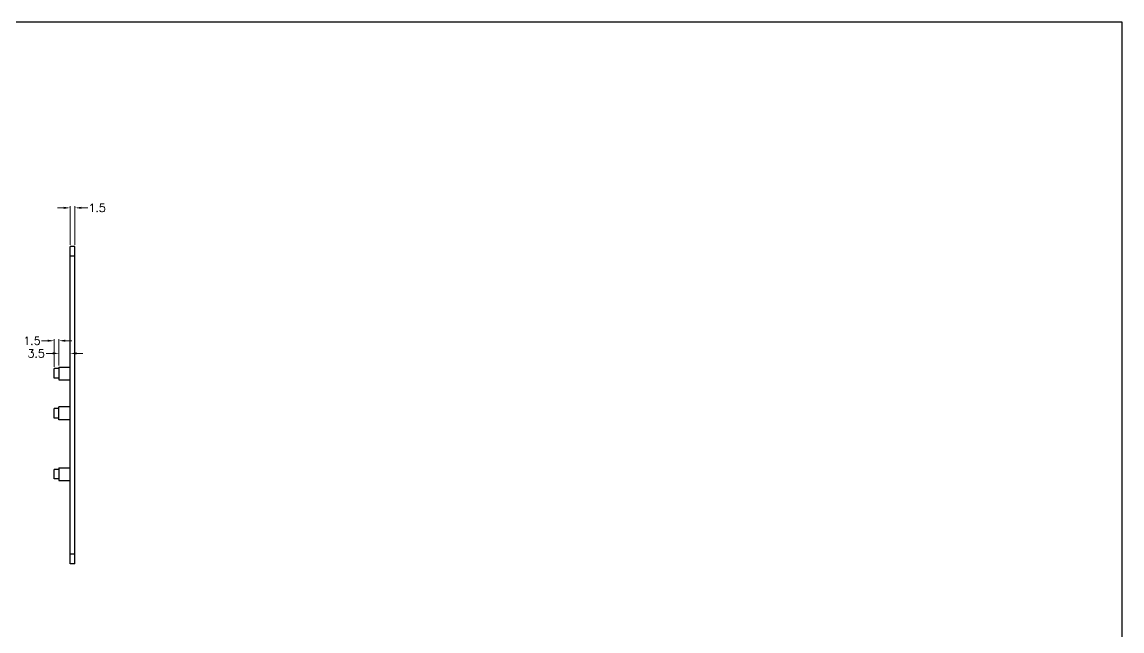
# Model space of a CAD drawing. Header units: millimetres. Extents: x 1341 to 3576, y -414 to 1667.
# Drawn here: x 1723.4 to 2067.1, y 1191.1 to 1381.5 of the extents above; entities that cross this region are included whole.
import ezdxf

# ---------------------------------------------------------------- set-up
doc = ezdxf.new("R2010")
doc.units = ezdxf.units.MM
doc.layers.add('dim', color=82, linetype='Continuous', lineweight=9)
doc.styles.add('ROMANC', font='romanc.shx', dxfattribs={"bigfont": 'gbcbig.shx'})
doc.dimstyles.new('YanXiu', dxfattribs={"dimtxt": 2.5, "dimasz": 2.2, "dimexe": 0.66, "dimexo": 0.66, "dimgap": 0.66, "dimtad": 0, "dimdsep": 46, "dimtxsty": 'ROMANC', "dimcen": 0, "dimclrd": 256, "dimclre": 131, "dimclrt": 42, "dimazin": 2, "dimtfac": 1, "dimtofl": 0, "dimtmove": 0, "dimatfit": 3, "dimfxl": 1, "dimlwd": 5, "dimlwe": 5, "dimarcsym": 0})

# ---------------------------------------------------------------- blocks, each defined once
blk = doc.blocks.new('*D3')
at = {"layer": 'Defpoints', "color": 0}
for p in [(1739.91, 1323.38), (1738.41, 1311.27), (1739.91, 1311.27)]:
    blk.add_point(p, dxfattribs=at)
at = {"layer": 'dim', "lineweight": 5}
for p, q in [((1736.41, 1323.38), (1734.41, 1323.38)), ((1741.91, 1323.38), (1743.91, 1323.38))]:
    blk.add_line(p, q, dxfattribs=at)
at = {"layer": 'dim', "color": 131, "lineweight": 5}
for p, q in [((1738.41, 1311.77), (1738.41, 1323.88)), ((1739.91, 1311.77), (1739.91, 1323.88))]:
    blk.add_line(p, q, dxfattribs=at)
at = {"layer": 'dim'}
for points in [[(1736.41, 1323.71), (1736.41, 1323.05), (1738.41, 1323.38)], [(1741.91, 1323.71), (1741.91, 1323.05), (1739.91, 1323.38)]]:
    blk.add_solid(points, dxfattribs=at)
at = {"layer": 'dim', "color": 42, "insert": (1746.85, 1323.38), "char_height": 2.5, "attachment_point": 5, "style": 'ROMANC'}
blk.add_mtext('1.5', dxfattribs=at)
blk = doc.blocks.new('*D4')
at = {"layer": 'Defpoints', "color": 0}
for p in [(1734.91, 1277.87), (1734.91, 1273.61), (1738.41, 1273.62)]:
    blk.add_point(p, dxfattribs=at)
at = {"layer": 'dim', "lineweight": 5}
for p, q in [((1732.91, 1277.87), (1730.91, 1277.87)), ((1740.41, 1277.87), (1742.41, 1277.87))]:
    blk.add_line(p, q, dxfattribs=at)
at = {"layer": 'dim', "color": 131, "lineweight": 5}
for p, q in [((1734.91, 1274.11), (1734.91, 1278.37)), ((1738.41, 1274.12), (1738.41, 1278.37))]:
    blk.add_line(p, q, dxfattribs=at)
at = {"layer": 'dim'}
for points in [[(1732.91, 1278.2), (1732.91, 1277.54), (1734.91, 1277.87)], [(1740.41, 1278.2), (1740.41, 1277.54), (1738.41, 1277.87)]]:
    blk.add_solid(points, dxfattribs=at)
at = {"layer": 'dim', "color": 42, "insert": (1727.79, 1277.87), "char_height": 2.5, "attachment_point": 5, "style": 'ROMANC'}
blk.add_mtext('3.5', dxfattribs=at)
blk = doc.blocks.new('*D5')
at = {"layer": 'Defpoints', "color": 0}
for p in [(1733.41, 1281.83), (1733.41, 1273.12), (1734.91, 1273.61)]:
    blk.add_point(p, dxfattribs=at)
at = {"layer": 'dim', "color": 131, "lineweight": 5}
for p, q in [((1733.41, 1273.62), (1733.41, 1282.33)), ((1734.91, 1274.11), (1734.91, 1282.33))]:
    blk.add_line(p, q, dxfattribs=at)
at = {"layer": 'dim', "lineweight": 5}
for p, q in [((1731.41, 1281.83), (1729.41, 1281.83)), ((1736.91, 1281.83), (1738.91, 1281.83))]:
    blk.add_line(p, q, dxfattribs=at)
at = {"layer": 'dim'}
for points in [[(1731.41, 1282.16), (1731.41, 1281.5), (1733.41, 1281.83)], [(1736.91, 1282.16), (1736.91, 1281.5), (1734.91, 1281.83)]]:
    blk.add_solid(points, dxfattribs=at)
at = {"layer": 'dim', "color": 42, "insert": (1726.47, 1281.83), "char_height": 2.5, "attachment_point": 5, "style": 'ROMANC'}
blk.add_mtext('1.5', dxfattribs=at)

msp = doc.modelspace()

# ---------------------------------------------------------------- linework, layer by layer
at = {"color": 7, "linetype": 'Continuous'}
for p, q in [((1738.407, 1212.116), (1738.407, 1311.266)), ((1739.907, 1311.266), (1738.407, 1311.266)), ((1739.907, 1212.116), (1739.907, 1311.266)), ((1739.907, 1308.266), (1738.407, 1308.266)), ((1733.407, 1270.116), (1733.407, 1273.116)), ((1734.907, 1273.116), (1733.407, 1273.116)), ((1734.907, 1273.616), (1738.407, 1273.616)), ((1734.907, 1273.615), (1734.907, 1269.616)), ((1734.907, 1270.116), (1733.407, 1270.116)), ((1734.907, 1269.616), (1738.407, 1269.616)), ((1733.407, 1257.616), (1733.407, 1260.616)), ((1734.907, 1260.616), (1733.407, 1260.616)), ((1734.907, 1257.115), (1734.907, 1261.116)), ((1738.407, 1261.116), (1734.907, 1261.116)), ((1734.907, 1257.616), (1733.407, 1257.616)), ((1738.407, 1257.116), (1734.907, 1257.116)), ((1734.907, 1241.616), (1733.407, 1241.616)), ((1733.407, 1238.616), (1733.407, 1241.616)), ((1734.907, 1242.116), (1738.407, 1242.116)), ((1734.907, 1242.116), (1734.907, 1238.115)), ((1734.907, 1238.616), (1733.407, 1238.616)), ((1734.907, 1238.116), (1738.407, 1238.116)), ((1739.907, 1215.116), (1738.407, 1215.116)), ((1739.907, 1212.116), (1738.407, 1212.116))]:
    msp.add_line(p, q, dxfattribs=at)
msp.add_lwpolyline([(1340.511, 1381.495), (2067.089, 1381.495), (2067.089, 1000.633), (1340.511, 1000.633)], close=True)

# ---------------------------------------------------------------- dimensions: what is measured, and where the dimension line sits
at = {"layer": 'dim'}
for base, p1, p2, picture, middle in [((1739.907, 1323.379), (1738.407, 1311.266), (1739.907, 1311.266), '*D3', (1746.847, 1323.379)), ((1733.407, 1281.831), (1734.907, 1273.615), (1733.407, 1273.116), '*D5', (1726.467, 1281.831)), ((1734.907, 1277.871), (1738.407, 1273.616), (1734.907, 1273.615), '*D4', (1727.788, 1277.871))]:
    dim = msp.add_linear_dim(base=base, p1=p1, p2=p2, dimstyle='YanXiu', override={"dimasz": 2, "dimexe": 0.49975, "dimexo": 0.49975, "dimgap": 0.49975}, dxfattribs=at)
    dim.commit()
    dim.dimension.update_dxf_attribs({"geometry": picture, "text_midpoint": middle})

doc.saveas('drawing.dxf')
